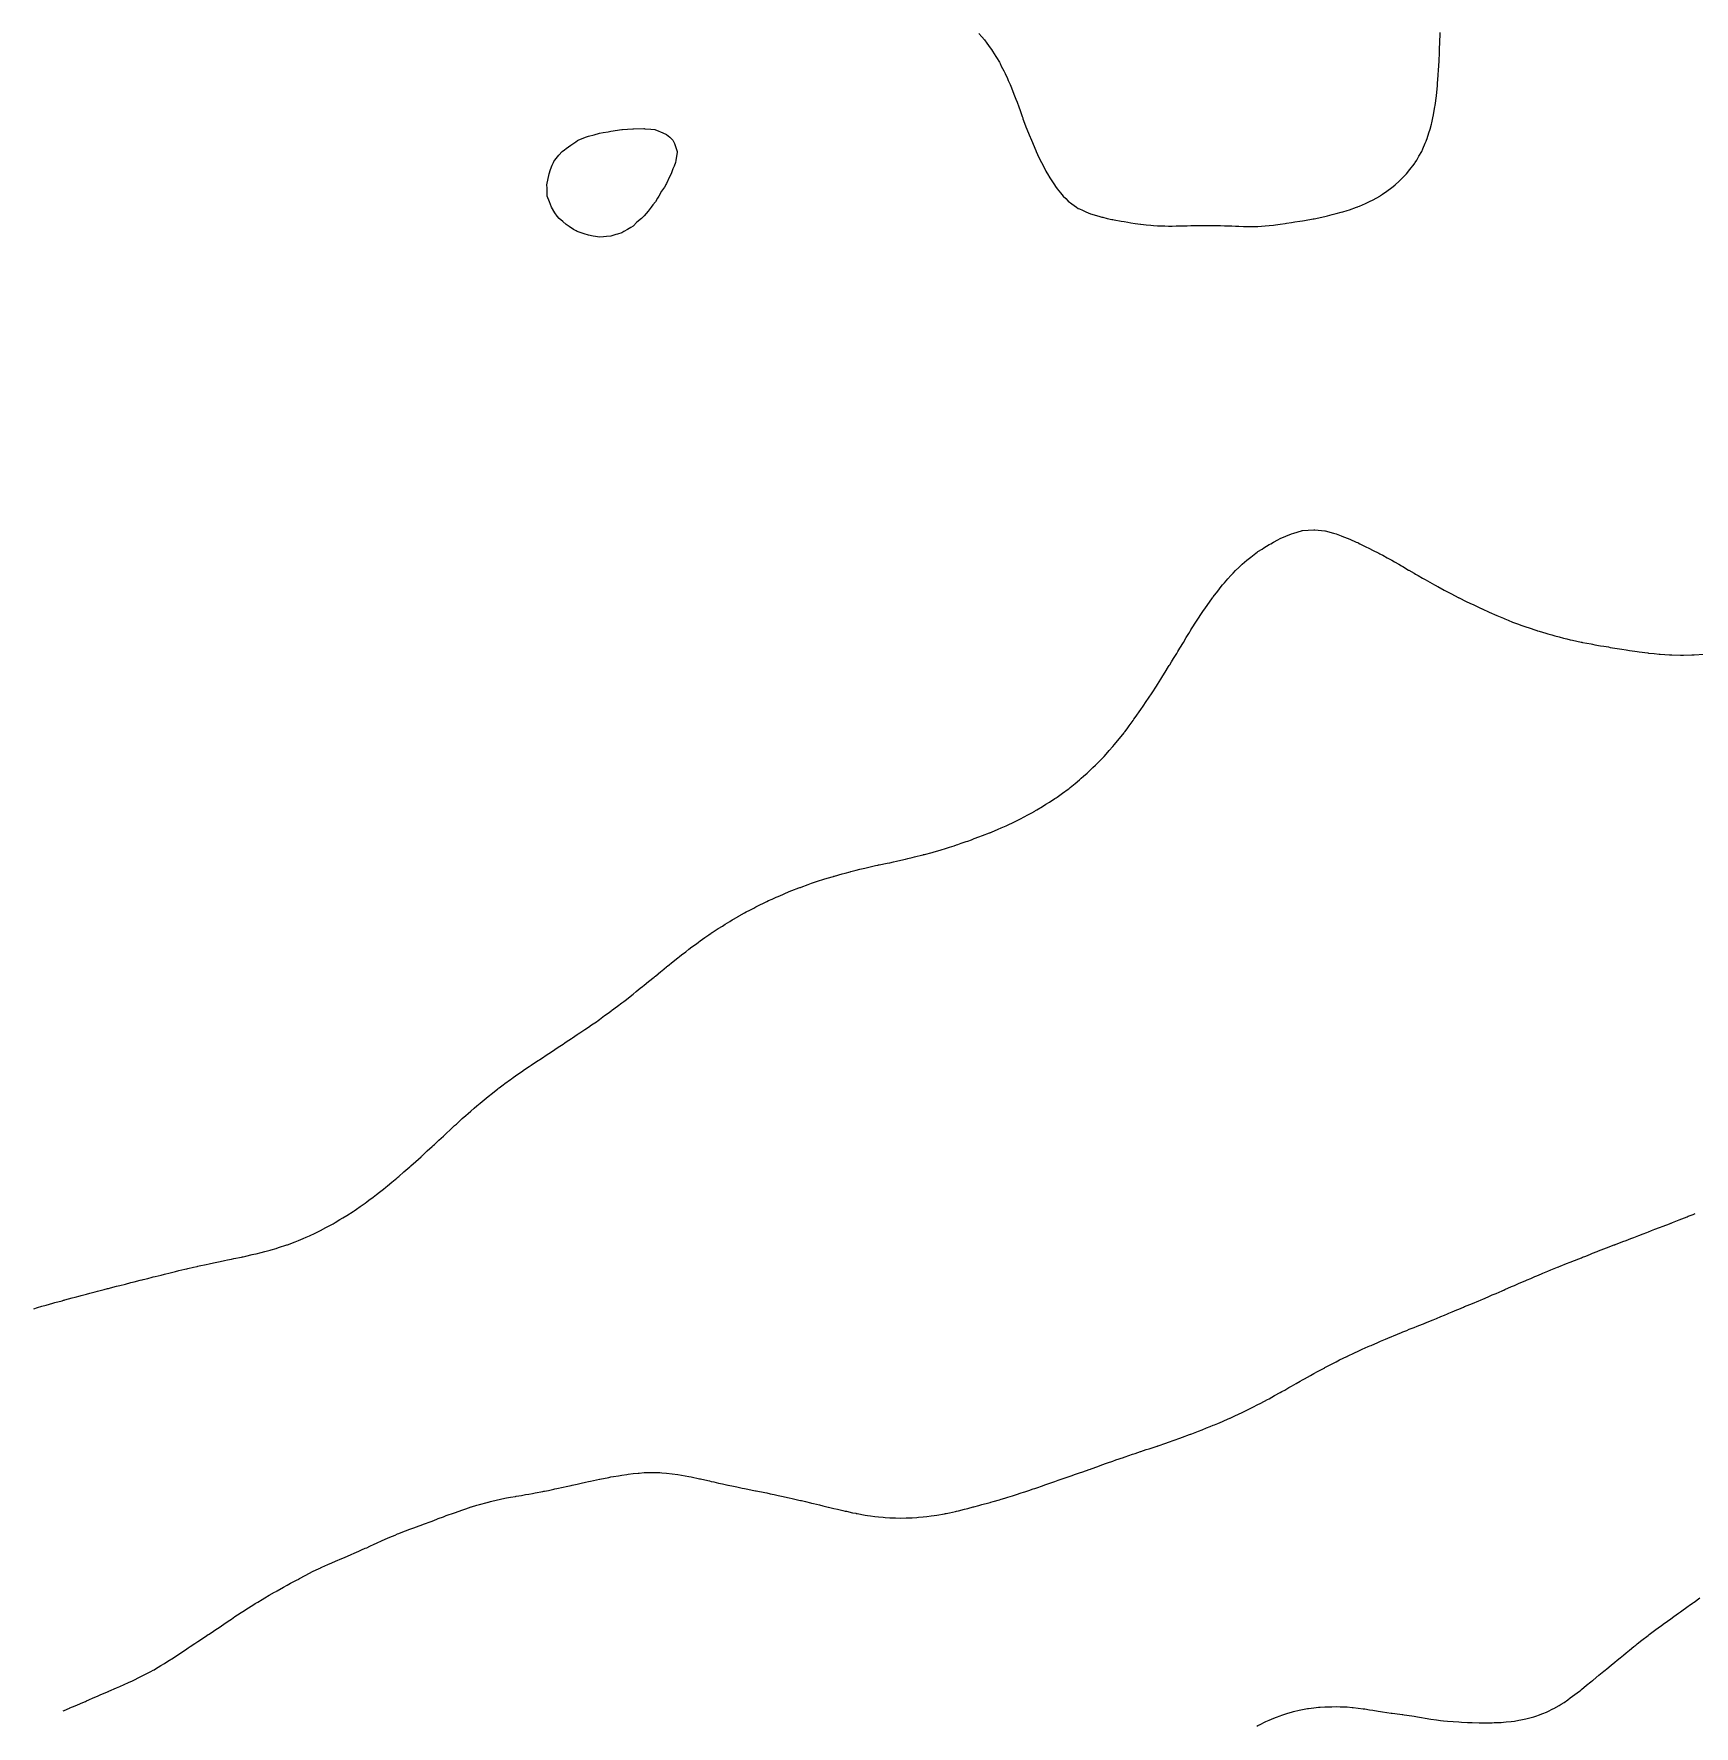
# Model space of a CAD drawing. Extents: x -717078 to -715000, y -984629 to -984000.
# Drawn here: x -715987.2 to -715838.4, y -984479.6 to -984328 of the extents above; entities that cross this region are included whole.
import ezdxf

# ---------------------------------------------------------------- set-up
doc = ezdxf.new("R2010")
doc.units = 0
doc.layers.add('buffer_B2_0_1_clip', color=7, linetype='Continuous')

msp = doc.modelspace()

# ---------------------------------------------------------------- linework, layer by layer
at = {"layer": 'buffer_B2_0_1_clip'}
for points in [[(-715902.5, -984327.94), (-715902.23, -984328.23), (-715902.01, -984328.5), (-715901.79, -984328.79), (-715901.5, -984329.22), (-715901.37, -984329.37), (-715901.28, -984329.5), (-715900.98, -984329.98), (-715900.92, -984330.08), (-715900.67, -984330.5), (-715900.61, -984330.61), (-715900.5, -984330.84), (-715900.27, -984331.27), (-715900.15, -984331.5), (-715899.95, -984331.95), (-715899.87, -984332.13), (-715899.71, -984332.5), (-715899.65, -984332.65), (-715899.5, -984333.04), (-715899.37, -984333.37), (-715899.31, -984333.5), (-715899.2, -984333.8), (-715899.09, -984334.09), (-715898.94, -984334.5), (-715898.82, -984334.82), (-715898.63, -984335.37), (-715898.58, -984335.5), (-715898.56, -984335.56), (-715898.5, -984335.73), (-715898.29, -984336.29), (-715898.2, -984336.5), (-715898, -984337), (-715898, -984337), (-715897.8, -984337.5), (-715897.71, -984337.71), (-715897.5, -984338.21), (-715897.41, -984338.41), (-715897.37, -984338.5), (-715897.24, -984338.76), (-715897.09, -984339.09), (-715896.88, -984339.5), (-715896.76, -984339.76), (-715896.5, -984340.26), (-715896.41, -984340.41), (-715896.36, -984340.5), (-715896.14, -984340.86), (-715896.03, -984341.03), (-715895.74, -984341.5), (-715895.64, -984341.64), (-715895.5, -984341.84), (-715895.2, -984342.2), (-715894.94, -984342.5), (-715894.72, -984342.72), (-715894.5, -984342.94), (-715894.19, -984343.19), (-715893.75, -984343.5), (-715893.6, -984343.6), (-715893.5, -984343.65), (-715893.23, -984343.77), (-715892.92, -984343.92), (-715892.5, -984344.08), (-715892.18, -984344.18), (-715891.68, -984344.32), (-715891.5, -984344.38), (-715891.4, -984344.4), (-715891, -984344.5), (-715890.59, -984344.59), (-715890.5, -984344.6), (-715890.38, -984344.62), (-715889.75, -984344.75), (-715889.5, -984344.79), (-715889.15, -984344.85), (-715888.9, -984344.9), (-715888.5, -984344.95), (-715888.02, -984345.02), (-715887.98, -984345.02), (-715887.5, -984345.08), (-715887.11, -984345.11), (-715886.87, -984345.13), (-715886.5, -984345.16), (-715886.17, -984345.17), (-715885.83, -984345.17), (-715885.5, -984345.18), (-715885.18, -984345.18), (-715884.83, -984345.17), (-715884.5, -984345.17), (-715884.16, -984345.16), (-715883.85, -984345.15), (-715883.5, -984345.14), (-715883.14, -984345.14), (-715882.87, -984345.13), (-715882.5, -984345.12), (-715882.12, -984345.12), (-715881.88, -984345.12), (-715881.5, -984345.12), (-715881.13, -984345.13), (-715880.86, -984345.14), (-715880.5, -984345.15), (-715880.17, -984345.17), (-715879.83, -984345.17), (-715879.5, -984345.19), (-715879.2, -984345.2), (-715878.79, -984345.21), (-715878.5, -984345.22), (-715878.22, -984345.22), (-715877.79, -984345.21), (-715877.5, -984345.21), (-715877.19, -984345.19), (-715876.84, -984345.16), (-715876.5, -984345.14), (-715876.09, -984345.09), (-715875.93, -984345.07), (-715875.5, -984345.02), (-715875.05, -984344.95), (-715874.94, -984344.94), (-715874.5, -984344.87), (-715874.18, -984344.82), (-715873.75, -984344.75), (-715873.5, -984344.71), (-715873.32, -984344.68), (-715872.55, -984344.55), (-715872.5, -984344.54), (-715872.47, -984344.53), (-715872.31, -984344.5), (-715871.65, -984344.35), (-715871.5, -984344.32), (-715871.26, -984344.26), (-715870.84, -984344.16), (-715870.5, -984344.07), (-715870.05, -984343.95), (-715869.9, -984343.9), (-715869.5, -984343.79), (-715869.28, -984343.72), (-715868.65, -984343.5), (-715868.54, -984343.46), (-715868.5, -984343.44), (-715868.4, -984343.4), (-715867.85, -984343.15), (-715867.5, -984342.99), (-715867.18, -984342.82), (-715866.58, -984342.5), (-715866.53, -984342.47), (-715866.5, -984342.45), (-715866.32, -984342.32), (-715865.94, -984342.06), (-715865.5, -984341.74), (-715865.37, -984341.63), (-715865.2, -984341.5), (-715864.84, -984341.16), (-715864.5, -984340.83), (-715864.34, -984340.66), (-715864.18, -984340.5), (-715863.88, -984340.12), (-715863.5, -984339.63), (-715863.44, -984339.56), (-715863.4, -984339.5), (-715863.27, -984339.27), (-715863.07, -984338.93), (-715862.82, -984338.5), (-715862.73, -984338.27), (-715862.5, -984337.77), (-715862.42, -984337.58), (-715862.39, -984337.5), (-715862.33, -984337.33), (-715862.17, -984336.83), (-715862.06, -984336.5), (-715861.95, -984336.05), (-715861.92, -984335.92), (-715861.81, -984335.5), (-715861.77, -984335.23), (-715861.66, -984334.66), (-715861.63, -984334.5), (-715861.62, -984334.38), (-715861.5, -984333.52), (-715861.5, -984333.5), (-715861.5, -984333.5), (-715861.5, -984333.5), (-715861.41, -984332.59), (-715861.4, -984332.5), (-715861.4, -984332.4), (-715861.34, -984331.66), (-715861.33, -984331.5), (-715861.32, -984331.32), (-715861.28, -984330.72), (-715861.26, -984330.5), (-715861.25, -984330.25), (-715861.23, -984329.77), (-715861.22, -984329.5), (-715861.21, -984329.21), (-715861.19, -984328.81), (-715861.18, -984328.5), (-715861.17, -984328.17), (-715861.15, -984327.85)], [(-715932.74, -984344.5), (-715933.15, -984344.85), (-715933.5, -984345.19), (-715933.7, -984345.3), (-715934, -984345.5), (-715934.32, -984345.68), (-715934.5, -984345.78), (-715934.91, -984345.91), (-715935.05, -984345.95), (-715935.5, -984346.1), (-715935.87, -984346.13), (-715936.16, -984346.16), (-715936.5, -984346.19), (-715936.88, -984346.12), (-715937.09, -984346.09), (-715937.5, -984346.01), (-715937.88, -984345.88), (-715938.24, -984345.76), (-715938.5, -984345.67), (-715938.61, -984345.61), (-715938.83, -984345.5), (-715939.23, -984345.23), (-715939.5, -984345.03), (-715939.79, -984344.79), (-715940.11, -984344.5), (-715940.29, -984344.29), (-715940.5, -984344), (-715940.82, -984343.5), (-715941, -984343), (-715941, -984343), (-715941.19, -984342.5), (-715941.2, -984342.2), (-715941.21, -984341.79), (-715941.22, -984341.5), (-715941.03, -984340.5), (-715940.89, -984340.11), (-715940.74, -984339.74), (-715940.64, -984339.5), (-715940.59, -984339.41), (-715940.5, -984339.29), (-715940.16, -984338.84), (-715939.85, -984338.5), (-715939.66, -984338.34), (-715939.5, -984338.22), (-715939.08, -984337.92), (-715938.63, -984337.63), (-715938.5, -984337.54), (-715938.47, -984337.53), (-715938.42, -984337.5), (-715937.77, -984337.23), (-715937.5, -984337.13), (-715937, -984337), (-715937, -984337), (-715936.5, -984336.87), (-715936.19, -984336.81), (-715935.73, -984336.73), (-715935.5, -984336.69), (-715934.5, -984336.54), (-715934.46, -984336.54), (-715934.01, -984336.5), (-715933.53, -984336.47), (-715933.5, -984336.46), (-715933.46, -984336.46), (-715932.55, -984336.45), (-715932.5, -984336.45), (-715932.46, -984336.46), (-715931.92, -984336.5), (-715931.54, -984336.54), (-715931.5, -984336.55), (-715931.41, -984336.59), (-715930.83, -984336.83), (-715930.5, -984336.99), (-715930.22, -984337.22), (-715929.93, -984337.5), (-715929.8, -984337.8), (-715929.58, -984338.42), (-715929.55, -984338.5), (-715929.56, -984338.56), (-715929.68, -984339.32), (-715929.7, -984339.5), (-715929.83, -984339.83), (-715929.94, -984340.06), (-715930.09, -984340.5), (-715930.24, -984340.76), (-715930.5, -984341.37), (-715930.55, -984341.45), (-715930.57, -984341.5), (-715930.69, -984341.69), (-715930.94, -984342.06), (-715931.18, -984342.5), (-715931.31, -984342.69), (-715931.5, -984343.01), (-715931.72, -984343.28), (-715931.88, -984343.5), (-715932.16, -984343.84), (-715932.5, -984344.27), (-715932.62, -984344.38), (-715932.74, -984344.5)], [(-715987.21, -984442.21), (-715986.89, -984442.11), (-715986.5, -984442), (-715986.11, -984441.89), (-715985.81, -984441.81), (-715985.5, -984441.72), (-715985.33, -984441.67), (-715984.68, -984441.5), (-715984.54, -984441.46), (-715984.5, -984441.45), (-715984.43, -984441.43), (-715983.76, -984441.24), (-715983.5, -984441.17), (-715983.06, -984441.06), (-715982.97, -984441.03), (-715982.5, -984440.91), (-715982.18, -984440.82), (-715981.71, -984440.71), (-715981.5, -984440.65), (-715981.38, -984440.62), (-715980.91, -984440.5), (-715980.59, -984440.41), (-715980.5, -984440.39), (-715980.35, -984440.35), (-715979.8, -984440.2), (-715979.5, -984440.13), (-715979, -984440), (-715978.5, -984439.87), (-715978.2, -984439.8), (-715977.67, -984439.67), (-715977.5, -984439.63), (-715977.4, -984439.6), (-715976.99, -984439.5), (-715976.6, -984439.4), (-715976.5, -984439.37), (-715976.33, -984439.33), (-715975.8, -984439.2), (-715975.5, -984439.12), (-715975, -984439), (-715974.5, -984438.88), (-715974.2, -984438.8), (-715973.68, -984438.68), (-715973.5, -984438.64), (-715973.39, -984438.61), (-715972.89, -984438.5), (-715972.58, -984438.42), (-715972.5, -984438.41), (-715972.38, -984438.38), (-715971.76, -984438.24), (-715971.5, -984438.18), (-715971.1, -984438.1), (-715970.94, -984438.06), (-715970.5, -984437.97), (-715970.11, -984437.89), (-715969.84, -984437.84), (-715969.5, -984437.77), (-715969.28, -984437.72), (-715968.58, -984437.58), (-715968.5, -984437.57), (-715968.45, -984437.55), (-715968.2, -984437.5), (-715967.63, -984437.37), (-715967.5, -984437.34), (-715967.29, -984437.29), (-715966.83, -984437.17), (-715966.5, -984437.09), (-715966.04, -984436.96), (-715965.93, -984436.93), (-715965.5, -984436.81), (-715965.27, -984436.73), (-715964.53, -984436.5), (-715964.51, -984436.49), (-715964.5, -984436.49), (-715964.48, -984436.48), (-715963.79, -984436.21), (-715963.5, -984436.11), (-715963.08, -984435.92), (-715962.81, -984435.81), (-715962.5, -984435.68), (-715962.38, -984435.62), (-715962.11, -984435.5), (-715961.7, -984435.3), (-715961.5, -984435.2), (-715961.05, -984434.95), (-715960.85, -984434.85), (-715960.5, -984434.67), (-715960.39, -984434.61), (-715960.21, -984434.5), (-715959.77, -984434.23), (-715959.5, -984434.07), (-715959.15, -984433.85), (-715958.59, -984433.5), (-715958.54, -984433.46), (-715958.5, -984433.44), (-715958.3, -984433.3), (-715957.95, -984433.05), (-715957.5, -984432.74), (-715957.36, -984432.64), (-715957.17, -984432.5), (-715956.79, -984432.21), (-715956.5, -984431.99), (-715956.23, -984431.77), (-715955.87, -984431.5), (-715955.67, -984431.33), (-715955.5, -984431.19), (-715955.13, -984430.87), (-715954.66, -984430.5), (-715954.58, -984430.42), (-715954.5, -984430.36), (-715954.04, -984429.96), (-715953.51, -984429.5), (-715953.5, -984429.5), (-715953.5, -984429.49), (-715953.42, -984429.42), (-715952.98, -984429.02), (-715952.5, -984428.59), (-715952.45, -984428.55), (-715952.4, -984428.5), (-715951.94, -984428.06), (-715951.5, -984427.67), (-715951.41, -984427.59), (-715951.31, -984427.5), (-715950.9, -984427.1), (-715950.5, -984426.74), (-715950.38, -984426.62), (-715950.24, -984426.5), (-715949.86, -984426.14), (-715949.5, -984425.8), (-715949.34, -984425.66), (-715949.16, -984425.5), (-715948.82, -984425.18), (-715948.5, -984424.9), (-715948.29, -984424.71), (-715948.03, -984424.5), (-715947.75, -984424.25), (-715947.5, -984424.03), (-715947.21, -984423.79), (-715946.86, -984423.5), (-715946.67, -984423.33), (-715946.5, -984423.2), (-715946.11, -984422.89), (-715945.61, -984422.5), (-715945.55, -984422.45), (-715945.5, -984422.41), (-715945.14, -984422.14), (-715944.98, -984422.02), (-715944.5, -984421.67), (-715944.4, -984421.6), (-715944.25, -984421.5), (-715943.82, -984421.18), (-715943.5, -984420.97), (-715943.22, -984420.78), (-715942.8, -984420.5), (-715942.62, -984420.38), (-715942.5, -984420.3), (-715942.02, -984419.98), (-715941.9, -984419.9), (-715941.5, -984419.64), (-715941.42, -984419.58), (-715941.28, -984419.5), (-715940.82, -984419.18), (-715940.5, -984418.97), (-715940.22, -984418.78), (-715939.78, -984418.5), (-715939.61, -984418.39), (-715939.5, -984418.31), (-715939.01, -984417.99), (-715938.94, -984417.94), (-715938.5, -984417.65), (-715938.41, -984417.59), (-715938.27, -984417.5), (-715937.81, -984417.19), (-715937.5, -984416.98), (-715937.22, -984416.78), (-715936.79, -984416.5), (-715936.62, -984416.38), (-715936.5, -984416.29), (-715936.05, -984415.95), (-715935.72, -984415.72), (-715935.5, -984415.56), (-715935.46, -984415.54), (-715935.42, -984415.5), (-715934.9, -984415.1), (-715934.5, -984414.81), (-715934.33, -984414.67), (-715934.09, -984414.5), (-715933.77, -984414.23), (-715933.5, -984414.02), (-715933.21, -984413.79), (-715932.85, -984413.5), (-715932.66, -984413.34), (-715932.5, -984413.21), (-715932.11, -984412.89), (-715931.62, -984412.5), (-715931.55, -984412.45), (-715931.5, -984412.4), (-715931.01, -984411.99), (-715930.92, -984411.93), (-715930.5, -984411.57), (-715930.46, -984411.54), (-715930.41, -984411.5), (-715929.91, -984411.09), (-715929.5, -984410.76), (-715929.35, -984410.65), (-715929.15, -984410.5), (-715928.78, -984410.22), (-715928.5, -984410), (-715928.22, -984409.78), (-715927.83, -984409.5), (-715927.64, -984409.36), (-715927.5, -984409.25), (-715927.06, -984408.94), (-715926.7, -984408.7), (-715926.5, -984408.57), (-715926.46, -984408.54), (-715926.4, -984408.5), (-715925.86, -984408.14), (-715925.5, -984407.92), (-715925.25, -984407.75), (-715924.83, -984407.5), (-715924.63, -984407.37), (-715924.5, -984407.3), (-715924.03, -984407.03), (-715923.99, -984407.01), (-715923.5, -984406.74), (-715923.35, -984406.65), (-715923.05, -984406.5), (-715922.69, -984406.31), (-715922.5, -984406.21), (-715922.03, -984405.97), (-715921.92, -984405.92), (-715921.5, -984405.71), (-715921.36, -984405.64), (-715921.03, -984405.5), (-715920.67, -984405.33), (-715920.5, -984405.26), (-715920.08, -984405.08), (-715919.97, -984405.03), (-715919.5, -984404.83), (-715919.26, -984404.74), (-715918.64, -984404.5), (-715918.54, -984404.46), (-715918.5, -984404.45), (-715918.42, -984404.42), (-715917.81, -984404.19), (-715917.5, -984404.08), (-715917.06, -984403.94), (-715916.88, -984403.88), (-715916.5, -984403.76), (-715916.31, -984403.69), (-715915.65, -984403.5), (-715915.53, -984403.47), (-715915.5, -984403.46), (-715915.44, -984403.44), (-715914.76, -984403.24), (-715914.5, -984403.17), (-715914.05, -984403.05), (-715913.97, -984403.03), (-715913.5, -984402.91), (-715913.17, -984402.83), (-715912.73, -984402.73), (-715912.36, -984402.64), (-715911.76, -984402.5), (-715911.55, -984402.45), (-715911.5, -984402.44), (-715911.43, -984402.43), (-715910.72, -984402.28), (-715910.5, -984402.24), (-715910.16, -984402.16), (-715909.9, -984402.1), (-715909.5, -984402.01), (-715909.09, -984401.91), (-715908.86, -984401.86), (-715908.5, -984401.77), (-715908.28, -984401.72), (-715907.54, -984401.54), (-715907.5, -984401.53), (-715907.48, -984401.52), (-715907.38, -984401.5), (-715906.68, -984401.32), (-715906.5, -984401.28), (-715906.18, -984401.18), (-715905.9, -984401.1), (-715905.5, -984400.98), (-715905.14, -984400.86), (-715904.72, -984400.72), (-715904.5, -984400.65), (-715904.39, -984400.61), (-715904.08, -984400.5), (-715903.65, -984400.35), (-715903.5, -984400.3), (-715903.18, -984400.18), (-715902.92, -984400.08), (-715902.5, -984399.93), (-715902.19, -984399.81), (-715901.57, -984399.57), (-715901.5, -984399.55), (-715901.47, -984399.53), (-715901.39, -984399.5), (-715900.77, -984399.23), (-715900.5, -984399.12), (-715900.07, -984398.93), (-715899.81, -984398.81), (-715899.5, -984398.67), (-715899.38, -984398.62), (-715899.15, -984398.5), (-715898.72, -984398.28), (-715898.5, -984398.17), (-715898.07, -984397.93), (-715897.76, -984397.76), (-715897.5, -984397.62), (-715897.43, -984397.57), (-715897.3, -984397.5), (-715896.8, -984397.2), (-715896.5, -984397.01), (-715896.19, -984396.81), (-715895.7, -984396.5), (-715895.58, -984396.42), (-715895.5, -984396.37), (-715895.02, -984396.02), (-715895, -984396), (-715894.5, -984395.64), (-715894.42, -984395.58), (-715894.32, -984395.5), (-715893.87, -984395.13), (-715893.5, -984394.82), (-715893.33, -984394.67), (-715893.12, -984394.5), (-715892.79, -984394.21), (-715892.5, -984393.93), (-715892.28, -984393.72), (-715892.05, -984393.5), (-715891.78, -984393.22), (-715891.5, -984392.93), (-715891.29, -984392.71), (-715891.09, -984392.5), (-715890.82, -984392.18), (-715890.5, -984391.82), (-715890.35, -984391.65), (-715890.23, -984391.5), (-715889.9, -984391.1), (-715889.5, -984390.59), (-715889.46, -984390.54), (-715889.43, -984390.5), (-715889.23, -984390.23), (-715889.03, -984389.97), (-715888.69, -984389.5), (-715888.61, -984389.39), (-715888.5, -984389.24), (-715887.98, -984388.5), (-715887.79, -984388.21), (-715887.5, -984387.79), (-715887.3, -984387.5), (-715886.98, -984387.02), (-715886.93, -984386.93), (-715886.65, -984386.5), (-715886.59, -984386.41), (-715886.5, -984386.27), (-715886.2, -984385.8), (-715886.01, -984385.5), (-715885.82, -984385.18), (-715885.5, -984384.67), (-715885.44, -984384.56), (-715885.39, -984384.5), (-715885.23, -984384.23), (-715885.06, -984383.94), (-715884.78, -984383.5), (-715884.68, -984383.32), (-715884.5, -984383.01), (-715884.18, -984382.5), (-715883.93, -984382.07), (-715883.7, -984381.7), (-715883.58, -984381.5), (-715883.55, -984381.45), (-715883.5, -984381.37), (-715882.94, -984380.5), (-715882.5, -984379.82), (-715882.37, -984379.63), (-715882.27, -984379.5), (-715881.56, -984378.5), (-715881.53, -984378.47), (-715881.5, -984378.42), (-715881.1, -984377.9), (-715880.78, -984377.5), (-715880.66, -984377.34), (-715880.5, -984377.15), (-715880.19, -984376.81), (-715879.92, -984376.5), (-715879.71, -984376.29), (-715879.5, -984376.06), (-715879.21, -984375.79), (-715878.9, -984375.5), (-715878.69, -984375.31), (-715878.5, -984375.14), (-715878.14, -984374.86), (-715877.69, -984374.5), (-715877.58, -984374.42), (-715877.5, -984374.36), (-715877.13, -984374.13), (-715876.97, -984374.03), (-715876.5, -984373.72), (-715876.35, -984373.65), (-715876.09, -984373.5), (-715875.7, -984373.3), (-715875.5, -984373.19), (-715875.01, -984372.99), (-715874.99, -984372.99), (-715874.5, -984372.78), (-715874.28, -984372.72), (-715873.6, -984372.5), (-715873.52, -984372.48), (-715873.5, -984372.47), (-715872.5, -984372.4), (-715872.41, -984372.41), (-715871.51, -984372.49), (-715871.5, -984372.5), (-715871.5, -984372.5), (-715871.48, -984372.5), (-715870.72, -984372.72), (-715870.5, -984372.78), (-715870.05, -984372.95), (-715869.98, -984372.98), (-715869.5, -984373.16), (-715869.26, -984373.26), (-715868.68, -984373.5), (-715868.55, -984373.55), (-715868.5, -984373.58), (-715868.35, -984373.65), (-715867.89, -984373.89), (-715867.5, -984374.07), (-715867.22, -984374.22), (-715866.67, -984374.5), (-715866.56, -984374.56), (-715866.5, -984374.59), (-715866.31, -984374.69), (-715865.91, -984374.91), (-715865.5, -984375.13), (-715865.27, -984375.27), (-715864.86, -984375.5), (-715864.63, -984375.63), (-715864.5, -984375.71), (-715864.01, -984376.01), (-715863.98, -984376.02), (-715863.5, -984376.29), (-715863.37, -984376.37), (-715863.15, -984376.5), (-715862.74, -984376.74), (-715862.5, -984376.87), (-715862.1, -984377.1), (-715861.66, -984377.34), (-715861.5, -984377.43), (-715861.45, -984377.45), (-715861.37, -984377.5), (-715860.81, -984377.81), (-715860.15, -984378.15), (-715859.54, -984378.46), (-715859.5, -984378.48), (-715859.49, -984378.49), (-715859.46, -984378.5), (-715858.82, -984378.82), (-715858.5, -984378.97), (-715858.14, -984379.14), (-715857.6, -984379.4), (-715857.5, -984379.45), (-715857.47, -984379.47), (-715857.39, -984379.5), (-715856.78, -984379.78), (-715856.08, -984380.08), (-715855.8, -984380.2), (-715855.5, -984380.32), (-715855.38, -984380.38), (-715855.08, -984380.5), (-715854.67, -984380.67), (-715854.5, -984380.73), (-715854.14, -984380.86), (-715853.94, -984380.94), (-715853.5, -984381.09), (-715853.2, -984381.2), (-715852.6, -984381.4), (-715852.5, -984381.43), (-715852.45, -984381.45), (-715852.29, -984381.5), (-715851.68, -984381.68), (-715851.5, -984381.74), (-715851.17, -984381.83), (-715850.9, -984381.9), (-715850.5, -984382.01), (-715850.11, -984382.11), (-715849.82, -984382.18), (-715849.5, -984382.26), (-715849.3, -984382.3), (-715848.53, -984382.47), (-715848.5, -984382.48), (-715848.48, -984382.48), (-715848.4, -984382.5), (-715847.64, -984382.64), (-715847.5, -984382.67), (-715847.29, -984382.71), (-715846.8, -984382.8), (-715846.5, -984382.85), (-715846.09, -984382.91), (-715845.94, -984382.94), (-715845.5, -984383.01), (-715845.08, -984383.08), (-715844.89, -984383.11), (-715844.5, -984383.17), (-715844.21, -984383.21), (-715843.71, -984383.29), (-715843.5, -984383.32), (-715843.34, -984383.34), (-715842.56, -984383.44), (-715842.5, -984383.45), (-715842.45, -984383.45), (-715841.98, -984383.5), (-715841.54, -984383.54), (-715841.5, -984383.54), (-715841.45, -984383.55), (-715840.6, -984383.6), (-715840.5, -984383.61), (-715840.39, -984383.61), (-715839.63, -984383.63), (-715839.5, -984383.63), (-715839.37, -984383.63), (-715838.61, -984383.61), (-715838.5, -984383.61), (-715838.4, -984383.6), (-715837.54, -984383.54)], [(-715984.59, -984478.25), (-715984.5, -984478.21), (-715984, -984478), (-715983.99, -984477.99), (-715983.5, -984477.79), (-715983.3, -984477.7), (-715982.81, -984477.5), (-715982.59, -984477.41), (-715982.5, -984477.37), (-715982.27, -984477.27), (-715981.9, -984477.1), (-715981.5, -984476.94), (-715981.2, -984476.8), (-715980.51, -984476.51), (-715980.5, -984476.51), (-715980.5, -984476.5), (-715980.48, -984476.5), (-715979.81, -984476.19), (-715979.5, -984476.06), (-715979.12, -984475.88), (-715978.71, -984475.71), (-715978.5, -984475.62), (-715978.42, -984475.58), (-715978.25, -984475.5), (-715977.75, -984475.25), (-715977.5, -984475.13), (-715977.09, -984474.91), (-715976.73, -984474.73), (-715976.5, -984474.61), (-715976.43, -984474.57), (-715976.31, -984474.5), (-715975.81, -984474.19), (-715975.5, -984474.01), (-715975.19, -984473.81), (-715974.69, -984473.5), (-715974.58, -984473.42), (-715974.5, -984473.38), (-715974.11, -984473.11), (-715973.98, -984473.02), (-715973.5, -984472.7), (-715973.38, -984472.62), (-715973.2, -984472.5), (-715972.78, -984472.22), (-715972.5, -984472.03), (-715972.18, -984471.82), (-715971.69, -984471.5), (-715971.58, -984471.42), (-715971.5, -984471.37), (-715971.11, -984471.11), (-715970.98, -984471.02), (-715970.5, -984470.71), (-715970.38, -984470.62), (-715970.19, -984470.5), (-715969.79, -984470.21), (-715969.5, -984470.03), (-715969.19, -984469.81), (-715968.7, -984469.5), (-715968.58, -984469.42), (-715968.5, -984469.37), (-715968.12, -984469.12), (-715967.98, -984469.02), (-715967.5, -984468.73), (-715967.36, -984468.64), (-715967.12, -984468.5), (-715966.74, -984468.26), (-715966.5, -984468.13), (-715966.11, -984467.89), (-715965.63, -984467.63), (-715965.5, -984467.56), (-715965.47, -984467.53), (-715965.4, -984467.5), (-715964.83, -984467.17), (-715964.5, -984466.99), (-715964.19, -984466.81), (-715963.6, -984466.5), (-715963.53, -984466.47), (-715963.5, -984466.45), (-715963.39, -984466.39), (-715962.89, -984466.11), (-715962.5, -984465.92), (-715962.22, -984465.78), (-715961.63, -984465.5), (-715961.54, -984465.46), (-715961.5, -984465.44), (-715961.39, -984465.39), (-715960.86, -984465.14), (-715960.5, -984464.98), (-715960.17, -984464.83), (-715959.61, -984464.61), (-715959.5, -984464.56), (-715959.46, -984464.54), (-715959.35, -984464.5), (-715958.76, -984464.24), (-715958.5, -984464.13), (-715958.07, -984463.93), (-715957.83, -984463.83), (-715957.5, -984463.68), (-715957.37, -984463.63), (-715957.08, -984463.5), (-715956.69, -984463.31), (-715956.5, -984463.23), (-715956, -984463), (-715956, -984463), (-715955.5, -984462.78), (-715955.3, -984462.7), (-715954.81, -984462.5), (-715954.6, -984462.4), (-715954.5, -984462.36), (-715954.27, -984462.27), (-715953.89, -984462.11), (-715953.5, -984461.97), (-715953.16, -984461.84), (-715952.67, -984461.67), (-715952.5, -984461.61), (-715952.42, -984461.58), (-715952.19, -984461.5), (-715951.69, -984461.31), (-715951.5, -984461.24), (-715951.08, -984461.08), (-715950.97, -984461.03), (-715950.5, -984460.86), (-715950.24, -984460.76), (-715949.51, -984460.5), (-715949.5, -984460.5), (-715949.5, -984460.5), (-715949.5, -984460.5), (-715948.77, -984460.23), (-715948.5, -984460.14), (-715948.02, -984459.98), (-715947.97, -984459.97), (-715947.5, -984459.82), (-715947.25, -984459.75), (-715946.57, -984459.57), (-715946.5, -984459.55), (-715946.46, -984459.54), (-715946.28, -984459.5), (-715945.66, -984459.34), (-715945.5, -984459.3), (-715945.26, -984459.26), (-715944.83, -984459.17), (-715944.5, -984459.11), (-715944.03, -984459.03), (-715943.98, -984459.02), (-715943.5, -984458.94), (-715943.13, -984458.87), (-715942.83, -984458.83), (-715942.5, -984458.77), (-715942.27, -984458.73), (-715941.6, -984458.6), (-715941.5, -984458.58), (-715941.43, -984458.57), (-715941.07, -984458.5), (-715940.6, -984458.4), (-715940.5, -984458.37), (-715940.34, -984458.34), (-715939.78, -984458.22), (-715939.5, -984458.15), (-715939.06, -984458.06), (-715938.96, -984458.04), (-715938.5, -984457.93), (-715938.14, -984457.86), (-715937.77, -984457.77), (-715937.5, -984457.71), (-715937.32, -984457.68), (-715936.5, -984457.5), (-715936.5, -984457.5), (-715936.5, -984457.5), (-715936.49, -984457.5), (-715935.67, -984457.33), (-715935.5, -984457.29), (-715935.25, -984457.25), (-715934.82, -984457.18), (-715934.5, -984457.12), (-715934.06, -984457.06), (-715933.95, -984457.05), (-715933.5, -984456.98), (-715933.05, -984456.95), (-715932.94, -984456.94), (-715932.5, -984456.9), (-715932.11, -984456.89), (-715931.89, -984456.89), (-715931.5, -984456.88), (-715931.1, -984456.9), (-715930.91, -984456.91), (-715930.5, -984456.94), (-715930, -984457), (-715930, -984457), (-715929.5, -984457.06), (-715928.5, -984457.24), (-715928.29, -984457.29), (-715927.55, -984457.45), (-715927.5, -984457.46), (-715927.47, -984457.47), (-715927.35, -984457.5), (-715926.65, -984457.65), (-715926.5, -984457.69), (-715926.26, -984457.74), (-715925.84, -984457.84), (-715925.5, -984457.91), (-715925.02, -984458.02), (-715924.98, -984458.02), (-715924.5, -984458.13), (-715924.19, -984458.19), (-715923.71, -984458.29), (-715923.5, -984458.33), (-715923.36, -984458.36), (-715922.67, -984458.5), (-715922.53, -984458.53), (-715922.5, -984458.53), (-715922.46, -984458.54), (-715921.69, -984458.69), (-715921.5, -984458.73), (-715921.21, -984458.79), (-715920.86, -984458.86), (-715920.5, -984458.94), (-715920.04, -984459.04), (-715919.93, -984459.07), (-715919.5, -984459.16), (-715919.23, -984459.23), (-715918.64, -984459.36), (-715918.5, -984459.39), (-715918.41, -984459.41), (-715918.06, -984459.5), (-715917.6, -984459.6), (-715917.5, -984459.63), (-715917.33, -984459.67), (-715916.8, -984459.8), (-715916.5, -984459.87), (-715916.01, -984459.99), (-715915.99, -984459.99), (-715915.5, -984460.11), (-715915.19, -984460.19), (-715914.7, -984460.3), (-715914.5, -984460.35), (-715914.37, -984460.37), (-715913.82, -984460.5), (-715913.55, -984460.55), (-715913.5, -984460.57), (-715913.42, -984460.58), (-715912.71, -984460.71), (-715912.5, -984460.74), (-715912.22, -984460.78), (-715911.83, -984460.83), (-715911.5, -984460.87), (-715911.09, -984460.91), (-715910.92, -984460.92), (-715910.5, -984460.95), (-715910.03, -984460.97), (-715909.97, -984460.97), (-715909.5, -984460.99), (-715909.03, -984460.97), (-715908.97, -984460.97), (-715908.5, -984460.96), (-715908.07, -984460.93), (-715907.91, -984460.91), (-715907.5, -984460.88), (-715907.16, -984460.84), (-715906.78, -984460.78), (-715906.5, -984460.75), (-715906.29, -984460.71), (-715905.59, -984460.59), (-715905.5, -984460.57), (-715905.44, -984460.56), (-715905.14, -984460.5), (-715904.61, -984460.39), (-715904.5, -984460.36), (-715904.32, -984460.32), (-715903.81, -984460.19), (-715903.5, -984460.11), (-715903.02, -984459.98), (-715902.97, -984459.97), (-715902.5, -984459.85), (-715902.23, -984459.77), (-715901.61, -984459.61), (-715901.5, -984459.58), (-715901.44, -984459.56), (-715901.22, -984459.5), (-715900.67, -984459.33), (-715900.5, -984459.28), (-715900.18, -984459.18), (-715899.91, -984459.09), (-715899.5, -984458.97), (-715899.15, -984458.85), (-715898.72, -984458.72), (-715898.5, -984458.65), (-715898.38, -984458.62), (-715898.02, -984458.5), (-715897.63, -984458.37), (-715897.5, -984458.32), (-715897.23, -984458.23), (-715896.89, -984458.11), (-715896.5, -984457.98), (-715896.15, -984457.85), (-715895.7, -984457.7), (-715895.41, -984457.59), (-715895.12, -984457.5), (-715894.67, -984457.33), (-715894.5, -984457.28), (-715894.15, -984457.15), (-715893.93, -984457.07), (-715893.5, -984456.93), (-715893.18, -984456.82), (-715892.62, -984456.62), (-715892.5, -984456.58), (-715892.44, -984456.56), (-715892.27, -984456.5), (-715891.7, -984456.3), (-715891.5, -984456.22), (-715891.07, -984456.07), (-715890.97, -984456.03), (-715890.5, -984455.87), (-715890.23, -984455.77), (-715889.55, -984455.55), (-715889.5, -984455.53), (-715889.48, -984455.52), (-715889.4, -984455.5), (-715888.74, -984455.26), (-715888.5, -984455.18), (-715888.02, -984455.02), (-715887.99, -984455.01), (-715887.5, -984454.84), (-715887.24, -984454.76), (-715886.53, -984454.53), (-715886.5, -984454.52), (-715886.49, -984454.51), (-715886.45, -984454.5), (-715885.75, -984454.25), (-715885.5, -984454.17), (-715885.01, -984453.99), (-715884.99, -984453.99), (-715884.5, -984453.81), (-715884.27, -984453.73), (-715883.62, -984453.5), (-715883.53, -984453.47), (-715883.5, -984453.45), (-715883.42, -984453.42), (-715882.82, -984453.18), (-715882.5, -984453.06), (-715882.1, -984452.9), (-715881.77, -984452.77), (-715881.5, -984452.66), (-715881.38, -984452.62), (-715881.09, -984452.5), (-715880.68, -984452.32), (-715880.5, -984452.24), (-715880.02, -984452.02), (-715879.99, -984452.01), (-715879.5, -984451.79), (-715879.3, -984451.7), (-715878.86, -984451.5), (-715878.62, -984451.38), (-715878.5, -984451.32), (-715878.13, -984451.13), (-715877.96, -984451.04), (-715877.5, -984450.81), (-715877.3, -984450.7), (-715876.9, -984450.5), (-715876.64, -984450.36), (-715876.5, -984450.28), (-715876, -984450), (-715876, -984450), (-715875.5, -984449.72), (-715875.36, -984449.64), (-715875.09, -984449.5), (-715874.72, -984449.28), (-715874.5, -984449.16), (-715874.08, -984448.92), (-715873.72, -984448.72), (-715873.5, -984448.6), (-715873.44, -984448.56), (-715873.31, -984448.5), (-715872.8, -984448.2), (-715872.5, -984448.03), (-715872.16, -984447.84), (-715871.51, -984447.5), (-715871.5, -984447.5), (-715871.5, -984447.5), (-715871.49, -984447.49), (-715870.85, -984447.15), (-715870.5, -984446.97), (-715870.19, -984446.81), (-715869.53, -984446.5), (-715869.51, -984446.49), (-715869.5, -984446.48), (-715869.47, -984446.47), (-715868.84, -984446.16), (-715868.5, -984446.01), (-715868.15, -984445.85), (-715867.61, -984445.61), (-715867.46, -984445.54), (-715867.36, -984445.5), (-715866.76, -984445.24), (-715866.5, -984445.13), (-715866.06, -984444.94), (-715865.86, -984444.86), (-715865.5, -984444.71), (-715865.35, -984444.65), (-715864.98, -984444.5), (-715864.64, -984444.36), (-715864.5, -984444.3), (-715864.16, -984444.16), (-715863.94, -984444.06), (-715863.5, -984443.89), (-715863.22, -984443.78), (-715862.52, -984443.5), (-715862.5, -984443.5), (-715862.5, -984443.49), (-715862.49, -984443.49), (-715861.8, -984443.2), (-715861.5, -984443.08), (-715861.09, -984442.91), (-715860.79, -984442.79), (-715860.5, -984442.67), (-715860.38, -984442.62), (-715860.09, -984442.5), (-715859.68, -984442.32), (-715859.5, -984442.25), (-715859.08, -984442.08), (-715858.97, -984442.03), (-715858.5, -984441.84), (-715858.26, -984441.74), (-715857.7, -984441.5), (-715857.56, -984441.44), (-715857.5, -984441.42), (-715857.35, -984441.35), (-715856.86, -984441.14), (-715856.5, -984440.98), (-715856.16, -984440.84), (-715855.6, -984440.6), (-715855.5, -984440.56), (-715855.46, -984440.54), (-715855.37, -984440.5), (-715854.77, -984440.23), (-715854.5, -984440.12), (-715854.07, -984439.93), (-715853.84, -984439.84), (-715853.5, -984439.7), (-715853.37, -984439.63), (-715853.05, -984439.5), (-715852.67, -984439.33), (-715852.5, -984439.26), (-715852.09, -984439.09), (-715851.97, -984439.03), (-715851.5, -984438.84), (-715851.26, -984438.74), (-715850.65, -984438.5), (-715850.54, -984438.46), (-715850.5, -984438.44), (-715850.4, -984438.4), (-715849.83, -984438.17), (-715849.5, -984438.04), (-715849.11, -984437.89), (-715848.74, -984437.74), (-715848.5, -984437.65), (-715848.4, -984437.6), (-715848.12, -984437.5), (-715847.68, -984437.32), (-715847.5, -984437.25), (-715847.08, -984437.08), (-715846.96, -984437.04), (-715846.5, -984436.86), (-715846.25, -984436.75), (-715845.57, -984436.5), (-715845.52, -984436.48), (-715845.5, -984436.47), (-715845.46, -984436.46), (-715844.8, -984436.2), (-715844.5, -984436.09), (-715844.08, -984435.92), (-715843.82, -984435.82), (-715843.5, -984435.7), (-715843.36, -984435.64), (-715842.97, -984435.5), (-715842.63, -984435.37), (-715842.5, -984435.32), (-715842.21, -984435.21), (-715841.91, -984435.09), (-715841.5, -984434.94), (-715841.18, -984434.82), (-715840.6, -984434.6), (-715840.5, -984434.56), (-715840.46, -984434.54), (-715840.35, -984434.5), (-715839.74, -984434.26), (-715839.5, -984434.17), (-715839.03, -984433.97), (-715838.93, -984433.93), (-715838.5, -984433.76), (-715838.32, -984433.68)], [(-715877.61, -984479.63), (-715877.5, -984479.57), (-715877.46, -984479.54), (-715877.36, -984479.5), (-715876.78, -984479.22), (-715876.5, -984479.1), (-715876.08, -984478.92), (-715875.82, -984478.82), (-715875.5, -984478.69), (-715875.36, -984478.64), (-715874.92, -984478.5), (-715874.61, -984478.39), (-715874.5, -984478.36), (-715874.32, -984478.32), (-715873.81, -984478.19), (-715873.5, -984478.12), (-715873.05, -984478.05), (-715872.96, -984478.04), (-715872.5, -984477.97), (-715872.07, -984477.93), (-715871.92, -984477.92), (-715871.5, -984477.89), (-715871.12, -984477.88), (-715870.88, -984477.88), (-715870.5, -984477.87), (-715870.12, -984477.88), (-715869.89, -984477.89), (-715869.5, -984477.9), (-715869.06, -984477.94), (-715868.95, -984477.95), (-715868.5, -984478), (-715868.06, -984478.06), (-715867.92, -984478.08), (-715867.5, -984478.15), (-715867.2, -984478.2), (-715866.73, -984478.27), (-715866.5, -984478.31), (-715866.34, -984478.34), (-715865.55, -984478.45), (-715865.5, -984478.46), (-715865.47, -984478.47), (-715865.22, -984478.5), (-715864.58, -984478.58), (-715864.5, -984478.59), (-715864.39, -984478.61), (-715863.71, -984478.71), (-715863.5, -984478.74), (-715863.21, -984478.79), (-715862.85, -984478.85), (-715862.5, -984478.91), (-715862.01, -984478.99), (-715861.99, -984478.99), (-715861.5, -984479.07), (-715861.12, -984479.12), (-715860.86, -984479.14), (-715860.5, -984479.19), (-715859.5, -984479.25), (-715859.26, -984479.26), (-715858.71, -984479.29), (-715858.5, -984479.3), (-715858.3, -984479.3), (-715857.68, -984479.32), (-715857.5, -984479.32), (-715857.32, -984479.32), (-715856.68, -984479.32), (-715856.5, -984479.32), (-715856.31, -984479.31), (-715855.71, -984479.29), (-715855.5, -984479.28), (-715855.25, -984479.25), (-715854.79, -984479.21), (-715854.5, -984479.18), (-715854.1, -984479.1), (-715853.93, -984479.07), (-715853.5, -984478.98), (-715853.12, -984478.88), (-715852.78, -984478.78), (-715852.5, -984478.7), (-715852.35, -984478.65), (-715851.95, -984478.5), (-715851.64, -984478.36), (-715851.5, -984478.3), (-715851.08, -984478.08), (-715850.97, -984478.03), (-715850.5, -984477.77), (-715850.33, -984477.67), (-715850.04, -984477.5), (-715849.73, -984477.27), (-715849.5, -984477.1), (-715848.68, -984476.5), (-715848.58, -984476.42), (-715848.5, -984476.35), (-715848.04, -984475.96), (-715847.66, -984475.66), (-715847.5, -984475.53), (-715847.48, -984475.52), (-715847.46, -984475.5), (-715846.94, -984475.06), (-715846.5, -984474.71), (-715846.39, -984474.61), (-715846.24, -984474.5), (-715845.84, -984474.16), (-715845.5, -984473.88), (-715845.29, -984473.71), (-715845.02, -984473.5), (-715844.74, -984473.26), (-715844.5, -984473.06), (-715844.19, -984472.81), (-715843.8, -984472.5), (-715843.64, -984472.36), (-715843.5, -984472.26), (-715843.08, -984471.92), (-715842.52, -984471.5), (-715842.51, -984471.49), (-715842.5, -984471.48), (-715842.42, -984471.42), (-715841.95, -984471.05), (-715841.5, -984470.73), (-715841.37, -984470.63), (-715841.19, -984470.5), (-715840.79, -984470.21), (-715840.5, -984470), (-715840.21, -984469.79), (-715839.81, -984469.5), (-715839.63, -984469.37), (-715839.5, -984469.28), (-715839.05, -984468.95), (-715838.72, -984468.72), (-715838.5, -984468.57), (-715838.46, -984468.54), (-715838.41, -984468.5), (-715837.88, -984468.12)]]:
    msp.add_lwpolyline(points, dxfattribs=at)

doc.saveas('drawing.dxf')
